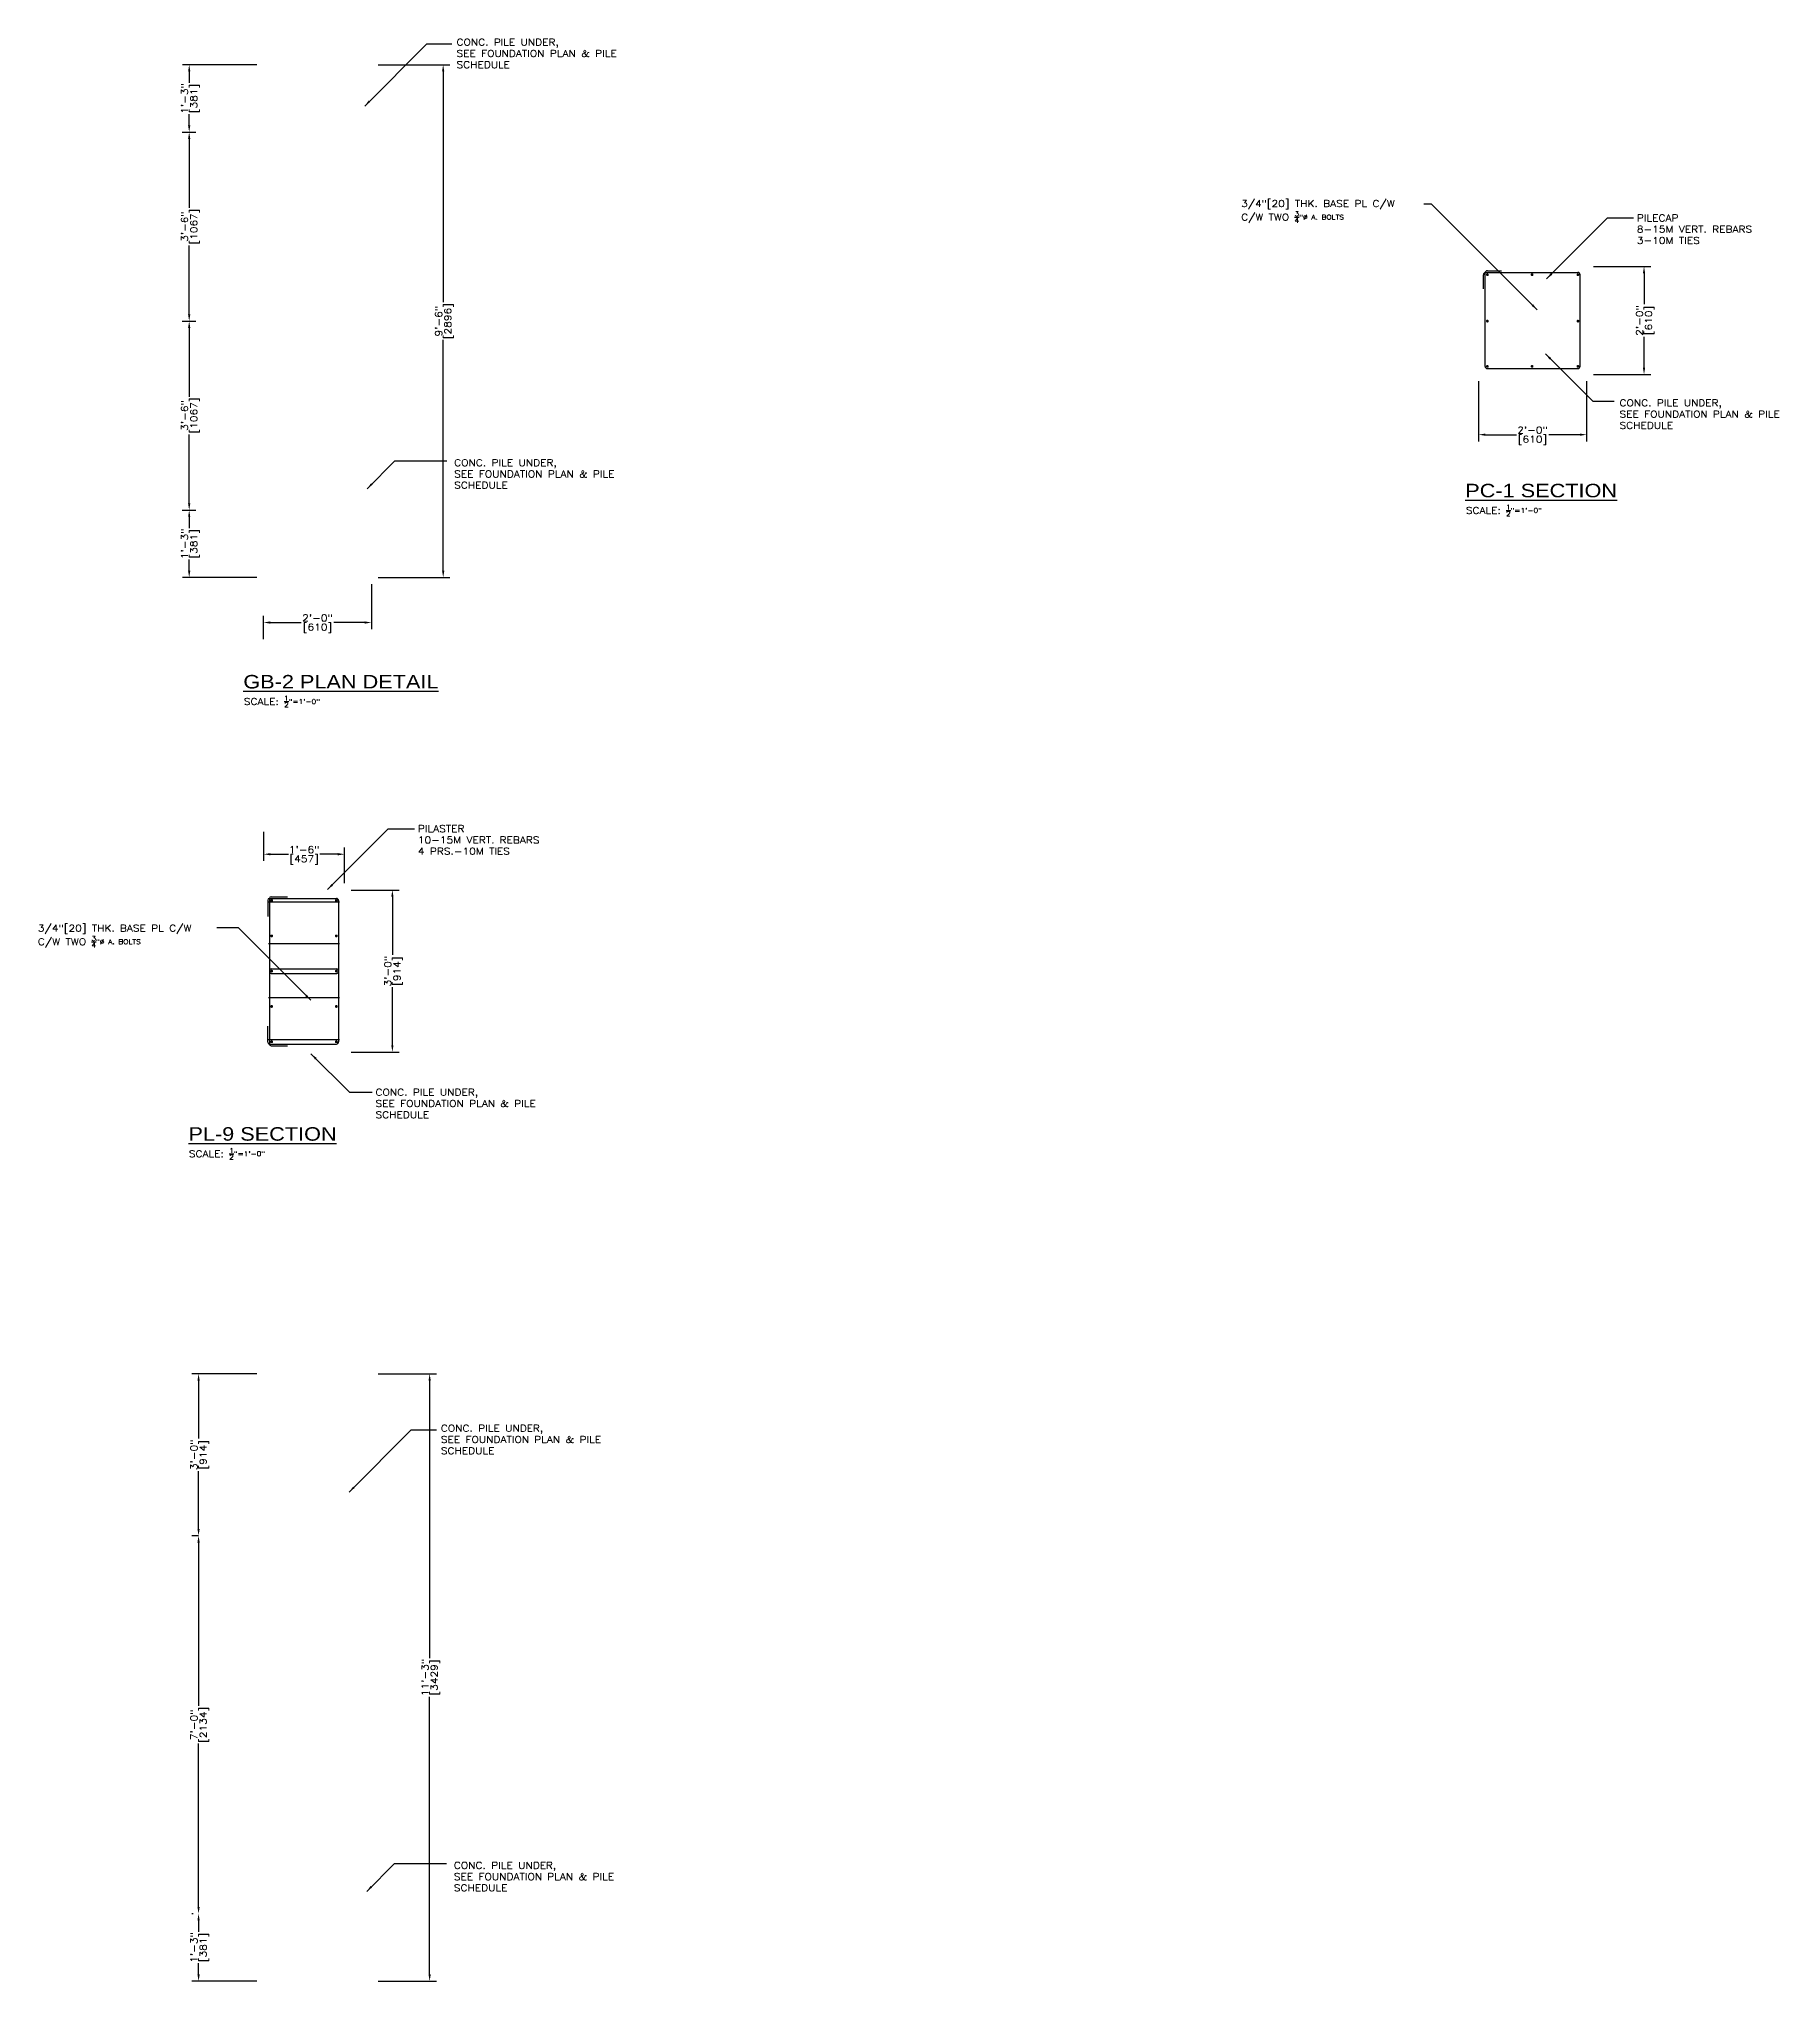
# Model space of a CAD drawing. Header units: inches. Extents: x -229 to 9761, y -1201 to 3580.
# Drawn here: x 288 to 674.9, y -692.8 to -261.1 of the extents above; entities that cross this region are included whole.
import ezdxf

# ---------------------------------------------------------------- set-up
doc = ezdxf.new("R2010")
doc.units = ezdxf.units.IN
doc.header["$MEASUREMENT"] = 0
doc.layers.get('DEFPOINTS').update_dxf_attribs({"linetype": 'CONTINUOUS'})
for name, color, linetype in [('Foundation_Details_Reinf', 131, 'CONTINUOUS'), ('Structural_Section_Dim', 5, 'CONTINUOUS'), ('Structural_Section_Text', 5, 'CONTINUOUS')]:
    doc.layers.add(name, color=color, linetype=linetype)
doc.styles.add('ROMANS-115', font='romans.shx', dxfattribs={"width": 1.15})
doc.styles.add('SANS-115', font='sanss___.ttf', dxfattribs={"width": 1.15})
doc.dimstyles.new('112-ROMANS-115-MS', dxfattribs={"dimscale": 0, "dimtxt": 1.5, "dimasz": 1.5, "dimexe": 1.5, "dimexo": 1.5, "dimgap": 0.125, "dimtad": 0, "dimdec": 4, "dimzin": 1, "dimdsep": 46, "dimlunit": 4, "dimtxsty": 'ROMANS-115', "dimcen": 0.125, "dimclrd": 256, "dimclre": 256, "dimclrt": 256, "dimadec": 0, "dimazin": 0, "dimtfac": 1, "dimtdec": 4, "dimtofl": 0, "dimtmove": 0, "dimatfit": 0, "dimfxl": 1, "dimtfillclr": 256, "dimfrac": 2, "dimtolj": 1, "dimtzin": 0, "dimarcsym": 0})
doc.dimstyles.new('12-ROMANS-115-PS', dxfattribs={"dimscale": 0, "dimtxt": 0.0625, "dimasz": 0.0625, "dimexe": 0.0625, "dimexo": 0.03125, "dimgap": 0.03125, "dimtad": 1, "dimdec": 3, "dimlfac": 24, "dimzin": 1, "dimdsep": 46, "dimlunit": 4, "dimtxsty": 'ROMANS-115', "dimcen": 0.125, "dimclrd": 256, "dimclre": 256, "dimclrt": 256, "dimadec": 0, "dimazin": 0, "dimtfac": 1, "dimtdec": 3, "dimtofl": 0, "dimtmove": 0, "dimatfit": 0, "dimfxl": 1, "dimfrac": 2, "dimtolj": 1, "dimtzin": 0, "dimarcsym": 0})

# ---------------------------------------------------------------- blocks, each defined once
blk = doc.blocks.new('*D90')
at = {"layer": 'DEFPOINTS', "color": 0, "ltscale": 2}
for p in [(318.36, -281.81), (318.36, -323.81), (321.41, -323.81)]:
    blk.add_point(p, dxfattribs=at)
at = {"layer": 'Structural_Section_Dim', "lineweight": -2, "ltscale": 2}
for p, q in [((319.86, -281.81), (322.91, -281.81)), ((321.41, -283.31), (321.41, -298.62)), ((321.41, -322.31), (321.41, -307)), ((319.86, -323.81), (322.91, -323.81))]:
    blk.add_line(p, q, dxfattribs=at)
at = {"layer": 'Structural_Section_Dim', "ltscale": 2}
for points in [[(321.16, -283.31), (321.66, -283.31), (321.41, -281.81)], [(321.16, -322.31), (321.66, -322.31), (321.41, -323.81)]]:
    blk.add_solid(points, dxfattribs=at)
at = {"layer": 'Structural_Section_Dim', "ltscale": 2, "char_height": 1.5, "attachment_point": 5, "rotation": 90, "style": 'ROMANS-115'}
for s, insert in [('\\A1;3\'-6"', (320.39, -302.81)), ('\\A1;[1067]', (322.68, -302.81))]:
    blk.add_mtext(s, dxfattribs=dict(at, insert=insert))
blk = doc.blocks.new('*D91')
at = {"layer": 'DEFPOINTS', "color": 0, "ltscale": 2}
for p in [(318.36, -323.81), (318.36, -365.81), (321.41, -365.81)]:
    blk.add_point(p, dxfattribs=at)
at = {"layer": 'Structural_Section_Dim', "lineweight": -2, "ltscale": 2}
for p, q in [((319.86, -323.81), (322.91, -323.81)), ((321.41, -325.31), (321.41, -340.62)), ((321.41, -364.31), (321.41, -349)), ((319.86, -365.81), (322.91, -365.81))]:
    blk.add_line(p, q, dxfattribs=at)
at = {"layer": 'Structural_Section_Dim', "ltscale": 2}
for points in [[(321.16, -325.31), (321.66, -325.31), (321.41, -323.81)], [(321.16, -364.31), (321.66, -364.31), (321.41, -365.81)]]:
    blk.add_solid(points, dxfattribs=at)
at = {"layer": 'Structural_Section_Dim', "ltscale": 2, "char_height": 1.5, "attachment_point": 5, "rotation": 90, "style": 'ROMANS-115'}
for s, insert in [('\\A1;3\'-6"', (320.39, -344.81)), ('\\A1;[1067]', (322.68, -344.81))]:
    blk.add_mtext(s, dxfattribs=dict(at, insert=insert))
blk = doc.blocks.new('*D92')
at = {"layer": 'DEFPOINTS', "color": 0, "ltscale": 2}
for p in [(321.41, -266.81), (337.93, -266.81), (321.41, -281.81)]:
    blk.add_point(p, dxfattribs=at)
at = {"layer": 'Structural_Section_Dim', "lineweight": -2, "ltscale": 2}
for p, q in [((336.43, -266.81), (319.91, -266.81)), ((321.41, -268.31), (321.41, -270.82)), ((321.41, -280.31), (321.41, -277.8))]:
    blk.add_line(p, q, dxfattribs=at)
at = {"layer": 'Structural_Section_Dim', "ltscale": 2}
for points in [[(321.16, -268.31), (321.66, -268.31), (321.41, -266.81)], [(321.16, -280.31), (321.66, -280.31), (321.41, -281.81)]]:
    blk.add_solid(points, dxfattribs=at)
at = {"layer": 'Structural_Section_Dim', "ltscale": 2, "char_height": 1.5, "attachment_point": 5, "rotation": 90, "style": 'ROMANS-115'}
for s, insert in [('\\A1;1\'-3"', (320.39, -274.31)), ('\\A1;[381]', (322.68, -274.31))]:
    blk.add_mtext(s, dxfattribs=dict(at, insert=insert))
blk = doc.blocks.new('*D93')
at = {"layer": 'DEFPOINTS', "color": 0, "ltscale": 2}
for p in [(321.41, -365.81), (321.41, -380.81), (337.93, -380.81)]:
    blk.add_point(p, dxfattribs=at)
at = {"layer": 'Structural_Section_Dim', "lineweight": -2, "ltscale": 2}
for p, q in [((321.41, -367.31), (321.41, -369.82)), ((321.41, -379.31), (321.41, -376.8)), ((336.43, -380.81), (319.91, -380.81))]:
    blk.add_line(p, q, dxfattribs=at)
at = {"layer": 'Structural_Section_Dim', "ltscale": 2}
for points in [[(321.16, -367.31), (321.66, -367.31), (321.41, -365.81)], [(321.16, -379.31), (321.66, -379.31), (321.41, -380.81)]]:
    blk.add_solid(points, dxfattribs=at)
at = {"layer": 'Structural_Section_Dim', "ltscale": 2, "char_height": 1.5, "attachment_point": 5, "rotation": 90, "style": 'ROMANS-115'}
for s, insert in [('\\A1;1\'-3"', (320.39, -373.31)), ('\\A1;[381]', (322.68, -373.31))]:
    blk.add_mtext(s, dxfattribs=dict(at, insert=insert))
blk = doc.blocks.new('*D94')
at = {"layer": 'DEFPOINTS', "color": 0, "ltscale": 2}
for p in [(361.93, -380.81), (361.93, -390.81), (337.93, -396.03)]:
    blk.add_point(p, dxfattribs=at)
at = {"layer": 'Structural_Section_Dim', "lineweight": -2, "ltscale": 2}
for p, q in [((361.93, -382.31), (361.93, -392.31)), ((337.93, -394.53), (337.93, -389.31)), ((339.43, -390.81), (346.31, -390.81)), ((360.43, -390.81), (353.55, -390.81))]:
    blk.add_line(p, q, dxfattribs=at)
at = {"layer": 'Structural_Section_Dim', "ltscale": 2}
for points in [[(339.43, -390.56), (339.43, -391.06), (337.93, -390.81)], [(360.43, -390.56), (360.43, -391.06), (361.93, -390.81)]]:
    blk.add_solid(points, dxfattribs=at)
at = {"layer": 'Structural_Section_Dim', "ltscale": 2, "char_height": 1.5, "attachment_point": 5, "style": 'ROMANS-115'}
for s, insert in [('\\A1;2\'-0"', (349.93, -389.79)), ('\\A1;[610]', (349.93, -392.08))]:
    blk.add_mtext(s, dxfattribs=dict(at, insert=insert))
blk = doc.blocks.new('*D95')
at = {"layer": 'DEFPOINTS', "color": 0, "ltscale": 2}
for p in [(361.93, -266.81), (361.93, -380.81), (377.87, -380.81)]:
    blk.add_point(p, dxfattribs=at)
at = {"layer": 'Structural_Section_Dim', "lineweight": -2, "ltscale": 2}
for p, q in [((363.43, -266.81), (379.37, -266.81)), ((377.87, -268.31), (377.87, -319.62)), ((377.87, -379.31), (377.87, -328)), ((363.43, -380.81), (379.37, -380.81))]:
    blk.add_line(p, q, dxfattribs=at)
at = {"layer": 'Structural_Section_Dim', "ltscale": 2}
for points in [[(377.62, -268.31), (378.12, -268.31), (377.87, -266.81)], [(377.62, -379.31), (378.12, -379.31), (377.87, -380.81)]]:
    blk.add_solid(points, dxfattribs=at)
at = {"layer": 'Structural_Section_Dim', "ltscale": 2, "char_height": 1.5, "attachment_point": 5, "rotation": 90, "style": 'ROMANS-115'}
for s, insert in [('\\A1;9\'-6"', (376.86, -323.81)), ('\\A1;[2896]', (379.14, -323.81))]:
    blk.add_mtext(s, dxfattribs=dict(at, insert=insert))
blk = doc.blocks.new('*D96')
at = {"layer": 'DEFPOINTS', "color": 0, "ltscale": 2}
for p in [(337.95, -435.84), (355.95, -442.31), (355.95, -450.28)]:
    blk.add_point(p, dxfattribs=at)
at = {"layer": 'Structural_Section_Dim', "lineweight": -2, "ltscale": 2}
for p, q in [((337.95, -437.34), (337.95, -443.81)), ((339.45, -442.31), (343.46, -442.31)), ((354.45, -442.31), (350.45, -442.31)), ((355.95, -448.78), (355.95, -440.81))]:
    blk.add_line(p, q, dxfattribs=at)
at = {"layer": 'Structural_Section_Dim', "ltscale": 2}
for points in [[(339.45, -442.06), (339.45, -442.56), (337.95, -442.31)], [(354.45, -442.06), (354.45, -442.56), (355.95, -442.31)]]:
    blk.add_solid(points, dxfattribs=at)
at = {"layer": 'Structural_Section_Dim', "ltscale": 2, "char_height": 1.5, "attachment_point": 5, "style": 'ROMANS-115'}
for s, insert in [('\\A1;1\'-6"', (346.95, -441.29)), ('\\A1;[457]', (346.95, -443.58))]:
    blk.add_mtext(s, dxfattribs=dict(at, insert=insert))
blk = doc.blocks.new('*D97')
at = {"layer": 'DEFPOINTS', "color": 0, "ltscale": 2}
for p in [(355.95, -450.28), (355.95, -486.28), (366.58, -486.28)]:
    blk.add_point(p, dxfattribs=at)
at = {"layer": 'Structural_Section_Dim', "lineweight": -2, "ltscale": 2}
for p, q in [((357.45, -450.28), (368.08, -450.28)), ((366.58, -451.78), (366.58, -464.66)), ((366.58, -484.78), (366.58, -471.89)), ((357.45, -486.28), (368.08, -486.28))]:
    blk.add_line(p, q, dxfattribs=at)
at = {"layer": 'Structural_Section_Dim', "ltscale": 2}
for points in [[(366.33, -451.78), (366.83, -451.78), (366.58, -450.28)], [(366.33, -484.78), (366.83, -484.78), (366.58, -486.28)]]:
    blk.add_solid(points, dxfattribs=at)
at = {"layer": 'Structural_Section_Dim', "ltscale": 2, "char_height": 1.5, "attachment_point": 5, "rotation": 90, "style": 'ROMANS-115'}
for s, insert in [('\\A1;3\'-0"', (365.56, -468.28)), ('\\A1;[914]', (367.85, -468.28))]:
    blk.add_mtext(s, dxfattribs=dict(at, insert=insert))
blk = doc.blocks.new('*D111')
at = {"layer": 'DEFPOINTS', "color": 0, "ltscale": 2}
for p in [(632.05, -311.68), (632.05, -335.68), (644.81, -335.68)]:
    blk.add_point(p, dxfattribs=at)
at = {"layer": 'Structural_Section_Dim', "lineweight": -2, "ltscale": 2}
for p, q in [((633.55, -311.68), (646.31, -311.68)), ((644.81, -313.18), (644.81, -320.07)), ((644.81, -334.18), (644.81, -327.3)), ((633.55, -335.68), (646.31, -335.68))]:
    blk.add_line(p, q, dxfattribs=at)
at = {"layer": 'Structural_Section_Dim', "ltscale": 2}
for points in [[(644.56, -313.18), (645.06, -313.18), (644.81, -311.68)], [(644.56, -334.18), (645.06, -334.18), (644.81, -335.68)]]:
    blk.add_solid(points, dxfattribs=at)
at = {"layer": 'Structural_Section_Dim', "ltscale": 2, "char_height": 1.5, "attachment_point": 5, "rotation": 90, "style": 'ROMANS-115'}
for s, insert in [('\\A1;2\'-0"', (643.8, -323.68)), ('\\A1;[610]', (646.08, -323.68))]:
    blk.add_mtext(s, dxfattribs=dict(at, insert=insert))
blk = doc.blocks.new('*D112')
at = {"layer": 'DEFPOINTS', "color": 0, "ltscale": 2}
for p in [(608.05, -335.68), (632.05, -335.68), (632.05, -349.05)]:
    blk.add_point(p, dxfattribs=at)
at = {"layer": 'Structural_Section_Dim', "lineweight": -2, "ltscale": 2}
for p, q in [((608.05, -337.18), (608.05, -350.55)), ((632.05, -337.18), (632.05, -350.55)), ((609.55, -349.05), (616.44, -349.05)), ((630.55, -349.05), (623.67, -349.05))]:
    blk.add_line(p, q, dxfattribs=at)
at = {"layer": 'Structural_Section_Dim', "ltscale": 2}
for points in [[(609.55, -348.8), (609.55, -349.3), (608.05, -349.05)], [(630.55, -348.8), (630.55, -349.3), (632.05, -349.05)]]:
    blk.add_solid(points, dxfattribs=at)
at = {"layer": 'Structural_Section_Dim', "ltscale": 2, "char_height": 1.5, "attachment_point": 5, "style": 'ROMANS-115'}
for s, insert in [('\\A1;2\'-0"', (620.05, -348.03)), ('\\A1;[610]', (620.05, -350.32))]:
    blk.add_mtext(s, dxfattribs=dict(at, insert=insert))
blk = doc.blocks.new('*D121')
at = {"layer": 'DEFPOINTS', "color": 0, "ltscale": 2}
for p in [(361.93, -557.81), (361.93, -692.81), (374.86, -692.81)]:
    blk.add_point(p, dxfattribs=at)
at = {"layer": 'Structural_Section_Dim', "lineweight": -2, "ltscale": 2}
for p, q in [((363.43, -557.81), (376.36, -557.81)), ((374.86, -559.31), (374.86, -620.99)), ((374.86, -691.31), (374.86, -629.62)), ((363.43, -692.81), (376.36, -692.81))]:
    blk.add_line(p, q, dxfattribs=at)
at = {"layer": 'Structural_Section_Dim', "ltscale": 2}
for points in [[(374.61, -559.31), (375.11, -559.31), (374.86, -557.81)], [(374.61, -691.31), (375.11, -691.31), (374.86, -692.81)]]:
    blk.add_solid(points, dxfattribs=at)
at = {"layer": 'Structural_Section_Dim', "ltscale": 2, "char_height": 1.5, "attachment_point": 5, "rotation": 90, "style": 'ROMANS-115'}
for s, insert in [('\\A1;11\'-3"', (373.84, -625.31)), ('\\A1;[3429]', (376.13, -625.31))]:
    blk.add_mtext(s, dxfattribs=dict(at, insert=insert))
blk = doc.blocks.new('*D122')
at = {"layer": 'DEFPOINTS', "color": 0, "ltscale": 2}
for p in [(323.49, -557.81), (337.93, -557.81), (325.01, -593.81)]:
    blk.add_point(p, dxfattribs=at)
at = {"layer": 'Structural_Section_Dim', "lineweight": -2, "ltscale": 2}
for p, q in [((336.43, -557.81), (321.99, -557.81)), ((323.49, -559.31), (323.49, -572.19)), ((323.49, -592.31), (323.49, -579.42)), ((323.51, -593.81), (321.99, -593.81))]:
    blk.add_line(p, q, dxfattribs=at)
at = {"layer": 'Structural_Section_Dim', "ltscale": 2}
for points in [[(323.24, -559.31), (323.74, -559.31), (323.49, -557.81)], [(323.24, -592.31), (323.74, -592.31), (323.49, -593.81)]]:
    blk.add_solid(points, dxfattribs=at)
at = {"layer": 'Structural_Section_Dim', "ltscale": 2, "char_height": 1.5, "attachment_point": 5, "rotation": 90, "style": 'ROMANS-115'}
for s, insert in [('\\A1;3\'-0"', (322.47, -575.81)), ('\\A1;[914]', (324.76, -575.81))]:
    blk.add_mtext(s, dxfattribs=dict(at, insert=insert))
blk = doc.blocks.new('*D123')
at = {"layer": 'DEFPOINTS', "color": 0, "ltscale": 2}
for p in [(323.76, -677.81), (323.49, -692.81), (337.93, -692.81)]:
    blk.add_point(p, dxfattribs=at)
at = {"layer": 'Structural_Section_Dim', "lineweight": -2, "ltscale": 2}
for p, q in [((322.26, -677.81), (321.99, -677.81)), ((323.49, -679.31), (323.49, -681.82)), ((323.49, -691.31), (323.49, -688.8)), ((336.43, -692.81), (321.99, -692.81))]:
    blk.add_line(p, q, dxfattribs=at)
at = {"layer": 'Structural_Section_Dim', "ltscale": 2}
for points in [[(323.24, -679.31), (323.74, -679.31), (323.49, -677.81)], [(323.24, -691.31), (323.74, -691.31), (323.49, -692.81)]]:
    blk.add_solid(points, dxfattribs=at)
at = {"layer": 'Structural_Section_Dim', "ltscale": 2, "char_height": 1.5, "attachment_point": 5, "rotation": 90, "style": 'ROMANS-115'}
for s, insert in [('\\A1;1\'-3"', (322.47, -685.31)), ('\\A1;[381]', (324.76, -685.31))]:
    blk.add_mtext(s, dxfattribs=dict(at, insert=insert))
blk = doc.blocks.new('*D124')
at = {"layer": 'DEFPOINTS', "color": 0, "ltscale": 2}
for p in [(323.49, -593.81), (323.49, -677.81), (323.49, -677.81)]:
    blk.add_point(p, dxfattribs=at)
at = {"layer": 'Structural_Section_Dim', "lineweight": -2, "ltscale": 2}
for p, q in [((323.49, -595.31), (323.49, -631.62)), ((323.49, -676.31), (323.49, -640))]:
    blk.add_line(p, q, dxfattribs=at)
at = {"layer": 'Structural_Section_Dim', "ltscale": 2}
for points in [[(323.24, -595.31), (323.74, -595.31), (323.49, -593.81)], [(323.24, -676.31), (323.74, -676.31), (323.49, -677.81)]]:
    blk.add_solid(points, dxfattribs=at)
at = {"layer": 'Structural_Section_Dim', "ltscale": 2, "char_height": 1.5, "attachment_point": 5, "rotation": 90, "style": 'ROMANS-115'}
for s, insert in [('\\A1;7\'-0"', (322.47, -635.81)), ('\\A1;[2134]', (324.76, -635.81))]:
    blk.add_mtext(s, dxfattribs=dict(at, insert=insert))

msp = doc.modelspace()

# ---------------------------------------------------------------- linework, layer by layer
at = {"layer": 'Foundation_Details_Reinf'}
for p, q in [((609.116876, -316.620952), (609.116876, -313.495952)), ((609.491876, -333.870952), (609.491876, -313.120952)), ((609.616876, -312.995952), (630.116876, -312.995952)), ((609.991876, -312.620952), (613.116876, -312.620952)), ((630.616876, -333.870952), (630.616876, -313.495952)), ((609.991876, -334.370952), (630.116876, -334.370952)), ((338.866876, -452.495952), (338.866876, -456.120952)), ((339.054376, -452.882794), (354.804376, -452.882794)), ((339.241876, -452.120952), (354.116876, -452.120952)), ((339.241876, -452.120952), (339.241876, -468.433452)), ((339.616876, -451.745952), (343.241876, -451.745952)), ((354.616876, -452.620952), (354.616876, -468.433452)), ((339.054376, -462.183452), (354.804376, -462.183452)), ((339.241876, -468.183452), (339.241876, -484.495952)), ((339.616876, -467.808452), (354.241876, -467.808452)), ((339.616876, -468.808452), (354.241876, -468.808452)), ((354.616876, -468.183452), (354.616876, -483.995952)), ((339.054376, -474.183452), (354.804376, -474.183452)), ((338.866876, -484.120952), (338.866876, -480.495952)), ((339.054376, -483.484111), (354.804376, -483.484111)), ((339.241876, -484.495952), (354.116876, -484.495952)), ((339.616876, -484.870952), (343.241876, -484.870952))]:
    msp.add_line(p, q, dxfattribs=at)
at = {"layer": 'Foundation_Details_Reinf', "const_width": 0.3125}
for points in [[(609.835626, -313.495952, -1), (610.148126, -313.495952, -1)], [(619.773126, -313.495952, -1), (620.085626, -313.495952, -1)], [(630.273126, -313.495952, 1), (629.960626, -313.495952, 1)], [(609.835626, -323.808452, 1), (610.148126, -323.808452, 1)], [(630.273126, -323.808452, 1), (629.960626, -323.808452, 1)], [(609.835626, -333.870952, 1), (610.148126, -333.870952, 1)], [(619.773126, -333.870952, 1), (620.085626, -333.870952, 1)], [(630.273126, -333.870952, -1), (629.960626, -333.870952, -1)], [(339.741876, -452.464702, 1), (339.741876, -452.777202, 1)], [(354.116876, -452.464702, -1), (354.116876, -452.777202, -1)], [(339.741876, -460.620952, -1), (339.741876, -460.308452, -1)], [(354.116876, -460.308452, -1), (354.116876, -460.620952, -1)], [(339.741876, -468.464702, -1), (339.741876, -468.152202, -1)], [(354.116876, -468.152202, -1), (354.116876, -468.464702, -1)], [(339.741876, -475.995952, 1), (339.741876, -476.308452, 1)], [(354.116876, -476.308452, 1), (354.116876, -475.995952, 1)], [(339.741876, -484.152202, -1), (339.741876, -483.839702, -1)], [(354.116876, -484.152202, 1), (354.116876, -483.839702, 1)]]:
    msp.add_lwpolyline(points, format="xyb", close=True, dxfattribs=at)
at = {"layer": 'Foundation_Details_Reinf'}
for centre, radius, start, end in [((609.616876, -313.495952), 0.5, 90, 180), ((609.991876, -313.120952), 0.5, 90, 180), ((630.116876, -313.495952), 0.5, 0, 90), ((609.991876, -333.870952), 0.5, 180, 270), ((630.116876, -333.870952), 0.5, 270, 0), ((339.241876, -452.495952), 0.375, 90, 180), ((339.616876, -452.120952), 0.375, 90, 180), ((354.116876, -452.620952), 0.5, 0, 90), ((339.616876, -468.183452), 0.375, 90, 180), ((339.616876, -468.433452), 0.375, 180, 270), ((354.241876, -468.183452), 0.375, 0, 90), ((354.241876, -468.433452), 0.375, 270, 0), ((339.241876, -484.120952), 0.375, 180, 270), ((339.616876, -484.495952), 0.375, 180, 270), ((354.116876, -483.995952), 0.5, 270, 0)]:
    msp.add_arc(centre, radius, start, end, dxfattribs=at)

# ---------------------------------------------------------------- texts
at = {"layer": 'Structural_Section_Dim', "attachment_point": 1, "style": 'ROMANS-115'}
for insert, char_height in [((380.814811, -261.06392), 1.50000005), ((639.364762, -341.239832), 1.50000002), ((380.339862, -354.534862), 1.50000005), ((362.846764, -494.473091), 1.5), ((377.354817, -569.159678), 1.5), ((380.247041, -666.324599), 1.5)]:
    msp.add_mtext('\\A1;CONC. PILE UNDER,\\PSEE FOUNDATION PLAN & PILE\\PSCHEDULE', dxfattribs=dict(at, insert=insert, char_height=char_height))
at = {"layer": 'Structural_Section_Dim', "ltscale": 15, "attachment_point": 1, "style": 'ROMANS-115'}
for insert, char_height in [((555.230295, -296.935194), 1.50000002), ((287.764163, -457.999117), 1.5)]:
    msp.add_mtext('\\A1;3/4"[20] THK. BASE PL C/W \\PC/W TWO \\H0.7x;\\S3/4;"%%C A. BOLTS', dxfattribs=dict(at, insert=insert, char_height=char_height))
at = {"layer": 'Structural_Section_Text', "style": 'SANS-115', "width": 1.15}
for s, height, p in [('%%UPC-1 SECTION', 3.00000005, (605.072397, -362.973544)), ('%%UGB-2 PLAN DETAIL', 3.00000009, (333.442606, -405.462463)), ('%%UPL-9 SECTION', 3, (321.23922, -505.98379))]:
    msp.add_text(s, height=height, dxfattribs=at).set_placement(p)
at = {"layer": 'Structural_Section_Text', "attachment_point": 1, "style": 'ROMANS-115'}
for s, insert, char_height in [('PILECAP\\P8-15M VERT. REBARS\\P3-10M TIES', (643.249813, -300.131073), 1.50000002), ('\\A1;SCALE: \\H0.7x;\\S1/2;"=1\'-0"', (605.187576, -364.626975), 1.50000002), ('\\A1;SCALE: \\H0.7x;\\S1/2;"=1\'-0"', (333.557784, -407.115894), 1.50000005), ('PILASTER\\P10-15M VERT. REBARS\\P4 PRS.-10M TIES', (372.237317, -435.887412), 1.5), ('\\A1;SCALE: \\H0.7x;\\S1/2;"=1\'-0"', (321.354399, -507.637221), 1.5)]:
    msp.add_mtext(s, dxfattribs=dict(at, insert=insert, char_height=char_height))

# ---------------------------------------------------------------- dimensions: what is measured, and where the dimension line sits
at = {"layer": 'Structural_Section_Dim'}
for base, p1, p2, picture, middle in [((321.407905, -266.808449), (321.407905, -281.808449), (337.929376, -266.808449), '*D92', (321.407905, -274.308449)), ((377.874762, -380.808452), (361.929377, -266.808449), (361.929377, -380.808452), '*D95', (377.874762, -323.808451)), ((321.407905, -323.808451), (318.362848, -281.808449), (318.362848, -323.808451), '*D90', (321.407905, -302.80845)), ((644.813464, -335.683452), (632.054377, -311.683452), (632.054377, -335.683452), '*D111', (644.813464, -323.683452)), ((321.407905, -365.808452), (318.362848, -323.808451), (318.362848, -365.808452), '*D91', (321.407905, -344.808451)), ((321.407905, -380.808452), (321.407905, -365.808452), (337.929376, -380.808452), '*D93', (321.407905, -373.308452)), ((366.581065, -486.277319), (355.95267, -450.277319), (355.95267, -486.277319), '*D97', (366.581065, -468.277319)), ((323.492732, -557.808453), (325.013908, -593.808453), (337.929376, -557.808453), '*D122', (323.492732, -575.808453)), ((374.857393, -692.808452), (361.929376, -557.808453), (361.929376, -692.808452), '*D121', (374.857393, -625.308453)), ((323.492732, -677.808452), (323.492732, -593.808453), (323.492732, -677.808452), '*D124', (323.492732, -635.808453)), ((323.492732, -692.808452), (323.75628, -677.808452), (337.929376, -692.808452), '*D123', (323.492732, -685.308452))]:
    dim = msp.add_linear_dim(base=base, p1=p1, p2=p2, angle=90, dimstyle='112-ROMANS-115-MS', override={"dimscale": 1, "dimpost": '\\X'}, dxfattribs=at)
    dim.commit()
    dim.dimension.update_dxf_attribs({"geometry": picture, "text_midpoint": middle})
for base, p1, p2, picture, middle in [((632.054377, -349.049328), (608.054376, -335.683452), (632.054377, -335.683452), '*D112', (620.054376, -349.049328)), ((361.929377, -390.807577), (337.929376, -396.025742), (361.929377, -380.808452), '*D94', (349.929377, -390.807577)), ((355.95267, -442.309821), (337.95267, -435.836422), (355.95267, -450.277319), '*D96', (346.95267, -442.309821))]:
    dim = msp.add_linear_dim(base=base, p1=p1, p2=p2, dimstyle='112-ROMANS-115-MS', override={"dimscale": 1, "dimpost": '\\X'}, dxfattribs=at)
    dim.commit()
    dim.dimension.update_dxf_attribs({"geometry": picture, "text_midpoint": middle})

# ---------------------------------------------------------------- leaders
for points, override in [([(360.425481, -275.991938), (374.21797, -262.199448), (379.824938, -262.199448)], {"dimscale": 24.000001, "dimtad": 0, "dimlfac": 0.041667}), ([(622.920647, -331.103176), (633.447488, -341.630017), (638.168002, -341.630017)], {"dimscale": 24, "dimtad": 0, "dimlfac": 0.041667}), ([(360.953204, -361.067647), (367.120793, -354.900058), (378.687983, -354.900058)], {"dimscale": 24.000001, "dimtad": 0, "dimlfac": 0.041667}), ([(356.965487, -584.087695), (370.757976, -570.295206), (376.364944, -570.295206)], {"dimscale": 24, "dimtad": 0, "dimlfac": 0.041667}), ([(360.860384, -672.857385), (367.027972, -666.689796), (378.595162, -666.689796)], {"dimscale": 24, "dimtad": 0, "dimlfac": 0.041667})]:
    msp.add_leader(points, dimstyle='12-ROMANS-115-PS', override=override, dxfattribs=at)
at = {"layer": 'Structural_Section_Dim', "ltscale": 15}
for points in [[(621.059434, -321.308452), (597.546376, -297.795394), (595.832841, -297.795394)], [(348.45267, -474.777319), (332.370423, -458.695071), (327.525036, -458.695071)]]:
    msp.add_leader(points, dimstyle='12-ROMANS-115-PS', override={"dimscale": 24, "dimtad": 0, "dimlfac": 0.041667}, dxfattribs=at)
at = {"layer": 'Structural_Section_Dim', "annotation_type": 0, "has_hookline": 1, "hookline_direction": 0, "text_width": 40.825}
msp.add_leader([(348.483193, -486.684307), (357.021977, -495.223091), (362.096764, -495.223091)], dimstyle='12-ROMANS-115-PS', override={"dimscale": 24, "dimtad": 0, "dimlfac": 0.041667}, dxfattribs=at)
at = {"layer": 'Structural_Section_Text', "annotation_type": 0, "has_hookline": 1, "hookline_direction": 0}
for points, text_width in [([(623.163835, -314.404865), (636.687627, -300.881073), (642.499813, -300.881073)], 28.75), ([(352.151339, -450.161203), (365.675131, -436.637412), (371.487317, -436.637412)], 30.146429)]:
    msp.add_leader(points, dimstyle='12-ROMANS-115-PS', override={"dimscale": 24, "dimtad": 0, "dimlfac": 0.041667, "dimse1": 1}, dxfattribs=dict(at, text_width=text_width))

doc.saveas('drawing.dxf')
